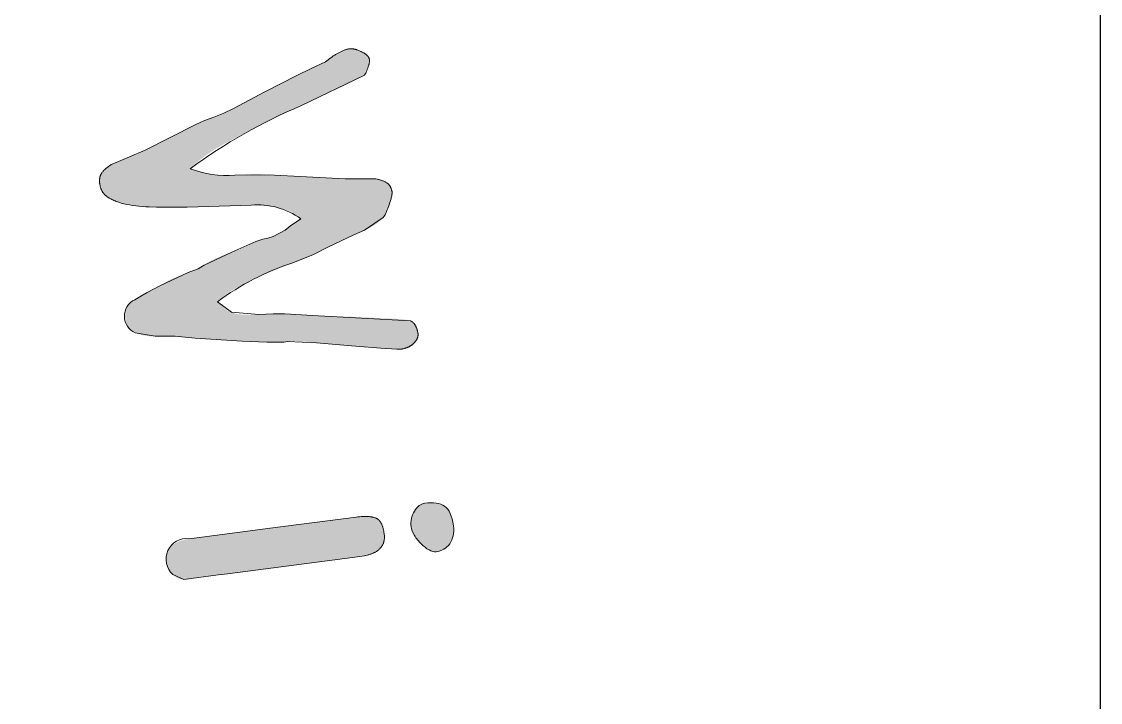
# Model space of a CAD drawing. Header units: millimetres. Extents: x 0 to 771, y -1 to 432.
# Drawn here: x 427.18 to 452.95, y 123.58 to 139.85 of the extents above; entities that cross this region are included whole.
import ezdxf

# ---------------------------------------------------------------- set-up
doc = ezdxf.new("R2010")
doc.units = ezdxf.units.MM
doc.header["$MEASUREMENT"] = 0
doc.layers.add('DEFAULT', color=4, linetype='Continuous', true_color=0x00ffff)
doc.layers.add('LAYER E', color=7, linetype='Continuous', true_color=0x000000)

msp = doc.modelspace()

# ---------------------------------------------------------------- hatches: boundary and pattern name
at = {"layer": 'DEFAULT', "true_color": 0x000000, "extrusion": (0, 0, -1)}
for points in [[(-435.859, 132.036), (-435.482, 132.064), (-434.22, 132.176), (-433.88, 132.205), (-433.668, 132.219), (-433.662, 132.22), (-433.655, 132.22), (-433.648, 132.22), (-433.641, 132.219), (-433.634, 132.219), (-433.626, 132.219), (-433.61, 132.217), (-433.593, 132.215), (-433.575, 132.213), (-433.556, 132.209), (-433.536, 132.206), (-433.536, 132.206), (-433.442, 132.187), (-433.362, 132.186), (-433.267, 132.186), (-433.033, 132.191), (-432.449, 132.21), (-431.836, 132.254), (-431.324, 132.281), (-431.294, 132.281), (-431.264, 132.282), (-431.234, 132.285), (-431.204, 132.287), (-431.174, 132.291), (-431.145, 132.296), (-431.116, 132.301), (-431.087, 132.307), (-431.058, 132.313), (-431.029, 132.318), (-431, 132.323), (-430.97, 132.327), (-430.941, 132.33), (-430.911, 132.332), (-430.88, 132.333), (-430.619, 132.335), (-430.369, 132.33), (-430.336, 132.329), (-430.304, 132.329), (-430.272, 132.33), (-430.241, 132.332), (-430.21, 132.334), (-430.18, 132.337), (-430.149, 132.341), (-430.12, 132.346), (-430.09, 132.352), (-430.061, 132.358), (-430.032, 132.365), (-430.004, 132.373), (-429.976, 132.382), (-429.948, 132.391), (-429.921, 132.402), (-429.889, 132.415), (-429.883, 132.418), (-429.877, 132.42), (-429.872, 132.423), (-429.866, 132.426), (-429.861, 132.428), (-429.855, 132.431), (-429.85, 132.435), (-429.845, 132.438), (-429.84, 132.441), (-429.834, 132.444), (-429.829, 132.448), (-429.824, 132.452), (-429.819, 132.455), (-429.814, 132.459), (-429.81, 132.463), (-429.805, 132.467), (-429.8, 132.471), (-429.796, 132.476), (-429.791, 132.48), (-429.786, 132.485), (-429.782, 132.489), (-429.778, 132.494), (-429.773, 132.499), (-429.769, 132.504), (-429.765, 132.509), (-429.757, 132.519), (-429.749, 132.53), (-429.741, 132.541), (-429.733, 132.553), (-429.726, 132.565), (-429.719, 132.577), (-429.712, 132.59), (-429.706, 132.604), (-429.7, 132.618), (-429.694, 132.632), (-429.688, 132.647), (-429.682, 132.662), (-429.677, 132.677), (-429.672, 132.693), (-429.667, 132.71), (-429.663, 132.727), (-429.659, 132.744), (-429.655, 132.761), (-429.651, 132.78), (-429.648, 132.797), (-429.646, 132.806), (-429.645, 132.814), (-429.644, 132.823), (-429.644, 132.831), (-429.643, 132.839), (-429.643, 132.847), (-429.642, 132.856), (-429.642, 132.864), (-429.642, 132.871), (-429.642, 132.879), (-429.643, 132.887), (-429.643, 132.895), (-429.644, 132.902), (-429.645, 132.91), (-429.646, 132.917), (-429.647, 132.925), (-429.649, 132.932), (-429.65, 132.939), (-429.652, 132.946), (-429.654, 132.953), (-429.656, 132.96), (-429.659, 132.967), (-429.661, 132.973), (-429.664, 132.98), (-429.666, 132.986), (-429.669, 132.993), (-429.673, 132.999), (-429.676, 133.006), (-429.679, 133.012), (-429.683, 133.018), (-429.687, 133.024), (-429.691, 133.03), (-429.695, 133.036), (-429.699, 133.042), (-429.704, 133.048), (-429.708, 133.054), (-429.718, 133.066), (-429.729, 133.078), (-429.74, 133.09), (-429.751, 133.102), (-429.763, 133.113), (-429.776, 133.125), (-429.79, 133.136), (-429.804, 133.148), (-429.819, 133.159), (-429.834, 133.171), (-429.85, 133.182), (-429.867, 133.193), (-429.884, 133.204), (-430.027, 133.287), (-430.103, 133.331), (-430.181, 133.373), (-430.225, 133.391), (-430.268, 133.411), (-430.31, 133.431), (-430.351, 133.452), (-430.39, 133.474), (-430.428, 133.497), (-430.465, 133.521), (-430.5, 133.546), (-430.525, 133.563), (-430.549, 133.579), (-430.573, 133.594), (-430.598, 133.609), (-430.622, 133.624), (-430.647, 133.638), (-430.672, 133.651), (-430.697, 133.664), (-430.748, 133.689), (-430.803, 133.714), (-430.86, 133.739), (-430.921, 133.763), (-431.16, 133.853), (-431.398, 133.943), (-431.464, 133.981), (-431.473, 133.986), (-431.481, 133.991), (-431.49, 133.997), (-431.499, 134.003), (-431.519, 134.017), (-431.539, 134.032), (-431.55, 134.04), (-431.562, 134.049), (-431.574, 134.057), (-431.587, 134.066), (-431.616, 134.084), (-431.631, 134.093), (-431.647, 134.102), (-431.719, 134.14), (-431.789, 134.175), (-431.859, 134.208), (-431.929, 134.239), (-431.997, 134.267), (-432.065, 134.294), (-432.132, 134.318), (-432.199, 134.34), (-432.265, 134.362), (-432.334, 134.386), (-432.403, 134.414), (-432.474, 134.444), (-432.546, 134.477), (-432.62, 134.513), (-432.695, 134.552), (-432.771, 134.593), (-432.774, 134.595), (-432.777, 134.597), (-432.78, 134.599), (-432.783, 134.601), (-432.786, 134.603), (-432.79, 134.605), (-432.794, 134.607), (-432.798, 134.609), (-432.802, 134.611), (-432.806, 134.613), (-432.815, 134.617), (-432.825, 134.621), (-432.835, 134.624), (-432.846, 134.628), (-432.858, 134.631), (-432.87, 134.635), (-432.883, 134.638), (-432.912, 134.645), (-432.943, 134.652), (-433.06, 134.675), (-433.078, 134.678), (-433.095, 134.682), (-433.111, 134.687), (-433.127, 134.691), (-433.143, 134.696), (-433.158, 134.701), (-433.173, 134.706), (-433.187, 134.712), (-433.336, 134.79), (-433.474, 134.866), (-433.487, 134.878), (-433.501, 134.89), (-433.516, 134.902), (-433.531, 134.914), (-433.565, 134.939), (-433.601, 134.965), (-433.848, 135.136), (-433.816, 135.162), (-433.784, 135.188), (-433.752, 135.212), (-433.719, 135.235), (-433.686, 135.256), (-433.652, 135.276), (-433.618, 135.295), (-433.601, 135.304), (-433.584, 135.312), (-433.567, 135.321), (-433.549, 135.329), (-433.532, 135.336), (-433.514, 135.343), (-433.496, 135.35), (-433.478, 135.357), (-433.46, 135.363), (-433.442, 135.369), (-433.424, 135.375), (-433.406, 135.38), (-433.387, 135.385), (-433.369, 135.389), (-433.35, 135.394), (-433.332, 135.398), (-433.313, 135.401), (-433.294, 135.405), (-433.218, 135.416), (-433.141, 135.427), (-433.063, 135.436), (-432.984, 135.444), (-432.824, 135.456), (-432.66, 135.462), (-431.925, 135.445), (-431.131, 135.416), (-430.399, 135.418), (-430.226, 135.422), (-430.143, 135.426), (-430.062, 135.432), (-429.983, 135.439), (-429.906, 135.447), (-429.832, 135.457), (-429.76, 135.468), (-429.69, 135.481), (-429.657, 135.488), (-429.624, 135.496), (-429.591, 135.504), (-429.56, 135.513), (-429.529, 135.522), (-429.499, 135.531), (-429.469, 135.541), (-429.441, 135.552), (-429.413, 135.563), (-429.385, 135.574), (-429.359, 135.586), (-429.333, 135.598), (-429.308, 135.611), (-429.284, 135.624), (-429.272, 135.631), (-429.26, 135.638), (-429.249, 135.645), (-429.238, 135.653), (-429.227, 135.66), (-429.217, 135.668), (-429.207, 135.676), (-429.197, 135.684), (-429.187, 135.692), (-429.178, 135.701), (-429.169, 135.71), (-429.161, 135.718), (-429.152, 135.727), (-429.144, 135.737), (-429.137, 135.746), (-429.129, 135.756), (-429.122, 135.765), (-429.115, 135.775), (-429.109, 135.785), (-429.103, 135.795), (-429.097, 135.806), (-429.091, 135.817), (-429.086, 135.827), (-429.081, 135.838), (-429.076, 135.849), (-429.072, 135.861), (-429.068, 135.872), (-429.064, 135.884), (-429.06, 135.896), (-429.057, 135.908), (-429.054, 135.92), (-429.052, 135.933), (-429.047, 135.956), (-429.046, 135.967), (-429.044, 135.978), (-429.043, 135.989), (-429.042, 136), (-429.041, 136.011), (-429.04, 136.022), (-429.04, 136.032), (-429.04, 136.043), (-429.04, 136.053), (-429.04, 136.063), (-429.041, 136.073), (-429.042, 136.083), (-429.043, 136.092), (-429.044, 136.102), (-429.046, 136.111), (-429.047, 136.12), (-429.049, 136.13), (-429.051, 136.138), (-429.054, 136.147), (-429.057, 136.156), (-429.059, 136.164), (-429.063, 136.173), (-429.066, 136.181), (-429.069, 136.189), (-429.073, 136.197), (-429.077, 136.205), (-429.082, 136.212), (-429.086, 136.22), (-429.091, 136.227), (-429.096, 136.234), (-429.106, 136.248), (-429.117, 136.262), (-429.129, 136.276), (-429.142, 136.29), (-429.155, 136.303), (-429.168, 136.317), (-429.183, 136.33), (-429.198, 136.343), (-429.213, 136.356), (-429.23, 136.369), (-429.247, 136.381), (-429.264, 136.393), (-429.283, 136.406), (-429.302, 136.418), (-429.321, 136.43), (-429.342, 136.441), (-429.389, 136.466), (-429.438, 136.489), (-429.488, 136.512), (-429.538, 136.534), (-429.59, 136.555), (-429.644, 136.576), (-429.698, 136.595), (-429.753, 136.614), (-429.808, 136.633), (-429.86, 136.653), (-429.911, 136.673), (-429.959, 136.693), (-430.004, 136.714), (-430.048, 136.736), (-430.09, 136.758), (-430.129, 136.78), (-430.422, 136.933), (-430.728, 137.082), (-431.038, 137.232), (-431.34, 137.386), (-431.365, 137.4), (-431.39, 137.413), (-431.415, 137.426), (-431.441, 137.438), (-431.467, 137.45), (-431.493, 137.461), (-431.52, 137.472), (-431.547, 137.482), (-431.656, 137.523), (-431.768, 137.568), (-431.889, 137.615), (-432.006, 137.658), (-432.035, 137.669), (-432.063, 137.681), (-432.092, 137.693), (-432.121, 137.707), (-432.151, 137.722), (-432.18, 137.737), (-432.21, 137.754), (-432.24, 137.772), (-432.421, 137.878), (-432.606, 137.98), (-432.794, 138.077), (-432.985, 138.169), (-433.371, 138.357), (-433.756, 138.56), (-433.839, 138.605), (-433.923, 138.648), (-434.009, 138.688), (-434.096, 138.725), (-434.183, 138.762), (-434.268, 138.802), (-434.353, 138.844), (-434.436, 138.89), (-434.508, 138.94), (-434.575, 138.99), (-434.591, 139.002), (-434.607, 139.014), (-434.624, 139.026), (-434.641, 139.037), (-434.659, 139.048), (-434.678, 139.059), (-434.696, 139.069), (-434.854, 139.149), (-434.87, 139.157), (-434.885, 139.163), (-434.901, 139.17), (-434.918, 139.176), (-434.934, 139.181), (-434.951, 139.186), (-434.968, 139.19), (-434.986, 139.194), (-434.994, 139.195), (-435.002, 139.196), (-435.01, 139.197), (-435.019, 139.198), (-435.027, 139.199), (-435.036, 139.199), (-435.045, 139.199), (-435.053, 139.199), (-435.062, 139.199), (-435.071, 139.199), (-435.08, 139.198), (-435.089, 139.197), (-435.098, 139.196), (-435.108, 139.194), (-435.117, 139.193), (-435.127, 139.191), (-435.136, 139.189), (-435.146, 139.187), (-435.156, 139.184), (-435.166, 139.182), (-435.176, 139.179), (-435.186, 139.176), (-435.206, 139.169), (-435.227, 139.161), (-435.248, 139.152), (-435.269, 139.143), (-435.291, 139.132), (-435.312, 139.121), (-435.333, 139.11), (-435.351, 139.099), (-435.369, 139.088), (-435.377, 139.083), (-435.386, 139.077), (-435.393, 139.071), (-435.401, 139.066), (-435.408, 139.06), (-435.415, 139.055), (-435.421, 139.049), (-435.428, 139.043), (-435.434, 139.038), (-435.439, 139.032), (-435.444, 139.026), (-435.45, 139.02), (-435.454, 139.015), (-435.456, 139.012), (-435.459, 139.009), (-435.461, 139.006), (-435.463, 139.003), (-435.465, 139), (-435.466, 138.997), (-435.468, 138.995), (-435.47, 138.992), (-435.472, 138.989), (-435.473, 138.986), (-435.475, 138.983), (-435.476, 138.98), (-435.477, 138.977), (-435.479, 138.974), (-435.48, 138.971), (-435.481, 138.968), (-435.482, 138.965), (-435.483, 138.963), (-435.484, 138.96), (-435.484, 138.957), (-435.485, 138.954), (-435.486, 138.951), (-435.486, 138.946), (-435.487, 138.942), (-435.488, 138.937), (-435.488, 138.932), (-435.488, 138.927), (-435.489, 138.922), (-435.489, 138.916), (-435.489, 138.911), (-435.488, 138.905), (-435.488, 138.9), (-435.488, 138.894), (-435.487, 138.888), (-435.485, 138.875), (-435.483, 138.862), (-435.481, 138.848), (-435.478, 138.834), (-435.474, 138.819), (-435.47, 138.804), (-435.465, 138.788), (-435.46, 138.771), (-435.449, 138.736), (-435.436, 138.702), (-435.424, 138.671), (-435.418, 138.657), (-435.412, 138.643), (-435.406, 138.631), (-435.4, 138.619), (-435.394, 138.609), (-435.388, 138.599), (-435.386, 138.595), (-435.383, 138.59), (-435.38, 138.586), (-435.377, 138.582), (-435.374, 138.578), (-435.372, 138.575), (-435.369, 138.572), (-435.366, 138.569), (-435.365, 138.567), (-435.364, 138.566), (-435.362, 138.565), (-435.361, 138.563), (-435.36, 138.562), (-435.358, 138.561), (-435.357, 138.56), (-435.356, 138.559), (-435.269, 138.511), (-435.174, 138.46), (-434.957, 138.352), (-433.868, 137.843), (-433.259, 137.558), (-432.667, 137.266), (-432.094, 136.968), (-431.957, 136.892), (-431.827, 136.815), (-431.705, 136.738), (-431.647, 136.698), (-431.59, 136.659), (-431.536, 136.619), (-431.483, 136.579), (-431.432, 136.539), (-431.383, 136.499), (-431.336, 136.458), (-431.291, 136.417), (-431.247, 136.376), (-431.206, 136.334), (-431.299, 136.303), (-431.387, 136.275), (-431.472, 136.251), (-431.551, 136.23), (-431.627, 136.213), (-431.663, 136.206), (-431.698, 136.199), (-431.732, 136.194), (-431.765, 136.189), (-431.797, 136.185), (-431.828, 136.183), (-431.947, 136.175), (-432.004, 136.173), (-432.06, 136.172), (-432.116, 136.172), (-432.17, 136.174), (-432.223, 136.176), (-432.274, 136.179), (-432.476, 136.193), (-432.672, 136.203), (-432.721, 136.205), (-432.769, 136.205), (-432.818, 136.205), (-432.867, 136.204), (-432.917, 136.202), (-432.966, 136.198), (-433.016, 136.194), (-433.066, 136.189), (-433.296, 136.17), (-433.525, 136.155), (-433.755, 136.145), (-433.985, 136.139), (-434.215, 136.134), (-434.444, 136.123), (-434.674, 136.109), (-434.904, 136.089), (-434.945, 136.086), (-434.987, 136.083), (-435.03, 136.082), (-435.073, 136.082), (-435.118, 136.083), (-435.164, 136.085), (-435.21, 136.088), (-435.258, 136.092), (-435.305, 136.096), (-435.353, 136.099), (-435.401, 136.101), (-435.448, 136.101), (-435.495, 136.1), (-435.543, 136.097), (-435.59, 136.093), (-435.637, 136.088), (-435.677, 136.08), (-435.696, 136.076), (-435.715, 136.072), (-435.733, 136.067), (-435.751, 136.062), (-435.768, 136.057), (-435.784, 136.051), (-435.8, 136.046), (-435.816, 136.04), (-435.831, 136.034), (-435.846, 136.027), (-435.86, 136.021), (-435.873, 136.014), (-435.886, 136.006), (-435.899, 135.999), (-435.905, 135.995), (-435.91, 135.991), (-435.916, 135.987), (-435.922, 135.983), (-435.927, 135.978), (-435.933, 135.973), (-435.938, 135.968), (-435.943, 135.963), (-435.948, 135.958), (-435.953, 135.953), (-435.958, 135.947), (-435.962, 135.941), (-435.967, 135.935), (-435.971, 135.929), (-435.975, 135.922), (-435.979, 135.916), (-435.983, 135.909), (-435.987, 135.902), (-435.99, 135.895), (-435.994, 135.888), (-435.997, 135.88), (-436.001, 135.873), (-436.004, 135.865), (-436.007, 135.857), (-436.01, 135.849), (-436.012, 135.84), (-436.015, 135.832), (-436.017, 135.823), (-436.02, 135.814), (-436.022, 135.805), (-436.024, 135.796), (-436.026, 135.786), (-436.026, 135.784), (-436.027, 135.782), (-436.027, 135.779), (-436.027, 135.777), (-436.028, 135.774), (-436.028, 135.771), (-436.028, 135.768), (-436.028, 135.765), (-436.028, 135.759), (-436.028, 135.752), (-436.027, 135.745), (-436.027, 135.738), (-436.026, 135.73), (-436.025, 135.721), (-436.022, 135.703), (-436.018, 135.683), (-436.014, 135.662), (-436.009, 135.64), (-436.004, 135.617), (-435.991, 135.57), (-435.976, 135.523), (-435.96, 135.474), (-435.924, 135.379), (-435.905, 135.333), (-435.886, 135.289), (-435.877, 135.268), (-435.868, 135.249), (-435.859, 135.232), (-435.855, 135.224), (-435.85, 135.216), (-435.846, 135.209), (-435.842, 135.202), (-435.838, 135.196), (-435.834, 135.19), (-435.83, 135.185), (-435.828, 135.182), (-435.826, 135.18), (-435.824, 135.178), (-435.822, 135.176), (-435.82, 135.173), (-435.791, 135.142), (-435.763, 135.115), (-435.735, 135.089), (-435.708, 135.064), (-435.681, 135.041), (-435.654, 135.02), (-435.626, 135), (-435.613, 134.991), (-435.599, 134.982), (-435.572, 134.964), (-435.544, 134.948), (-435.516, 134.932), (-435.487, 134.917), (-435.458, 134.902), (-435.428, 134.888), (-435.397, 134.875), (-435.367, 134.863), (-435.305, 134.833), (-435.242, 134.804), (-435.178, 134.777), (-435.114, 134.751), (-434.98, 134.697), (-434.838, 134.636), (-434.749, 134.593), (-434.663, 134.549), (-434.578, 134.504), (-434.495, 134.458), (-434.411, 134.412), (-434.326, 134.367), (-434.24, 134.323), (-434.151, 134.28), (-433.659, 134.085), (-433.021, 133.825), (-432.858, 133.754), (-432.698, 133.682), (-432.54, 133.606), (-432.384, 133.528), (-432.308, 133.487), (-432.271, 133.466), (-432.234, 133.445), (-432.199, 133.423), (-432.164, 133.401), (-432.131, 133.378), (-432.097, 133.355), (-432.065, 133.332), (-432.033, 133.308), (-432.002, 133.284), (-431.972, 133.259), (-431.943, 133.234), (-431.914, 133.208), (-431.886, 133.182), (-431.859, 133.156), (-432.045, 132.985), (-432.054, 132.977), (-432.062, 132.97), (-432.071, 132.964), (-432.08, 132.957), (-432.088, 132.951), (-432.097, 132.945), (-432.106, 132.94), (-432.115, 132.934), (-432.124, 132.93), (-432.133, 132.925), (-432.143, 132.921), (-432.152, 132.917), (-432.161, 132.913), (-432.171, 132.91), (-432.18, 132.906), (-432.19, 132.904), (-432.208, 132.897), (-432.227, 132.89), (-432.245, 132.884), (-432.264, 132.879), (-432.283, 132.873), (-432.303, 132.869), (-432.322, 132.864), (-432.342, 132.86), (-432.362, 132.857), (-432.382, 132.854), (-432.402, 132.851), (-432.423, 132.849), (-432.443, 132.847), (-432.464, 132.846), (-432.485, 132.845), (-432.507, 132.844), (-432.677, 132.844), (-432.847, 132.85), (-433.022, 132.861), (-433.185, 132.869), (-433.221, 132.872), (-433.257, 132.874), (-433.292, 132.875), (-433.327, 132.875), (-433.363, 132.874), (-433.398, 132.872), (-433.432, 132.868), (-433.467, 132.863), (-433.583, 132.853), (-433.732, 132.844), (-434.127, 132.829), (-435.092, 132.794), (-436.18, 132.744), (-436.253, 132.738), (-436.316, 132.731), (-436.344, 132.728), (-436.369, 132.724), (-436.391, 132.72), (-436.411, 132.716), (-436.42, 132.714), (-436.429, 132.712), (-436.437, 132.71), (-436.444, 132.708), (-436.45, 132.706), (-436.453, 132.705), (-436.456, 132.704), (-436.459, 132.703), (-436.461, 132.702), (-436.464, 132.701), (-436.466, 132.7), (-436.47, 132.698), (-436.474, 132.696), (-436.478, 132.694), (-436.482, 132.692), (-436.486, 132.689), (-436.49, 132.687), (-436.494, 132.685), (-436.498, 132.682), (-436.502, 132.68), (-436.505, 132.677), (-436.509, 132.675), (-436.513, 132.672), (-436.516, 132.669), (-436.52, 132.666), (-436.524, 132.663), (-436.527, 132.66), (-436.531, 132.657), (-436.534, 132.654), (-436.537, 132.65), (-436.541, 132.647), (-436.544, 132.643), (-436.547, 132.64), (-436.55, 132.636), (-436.554, 132.632), (-436.56, 132.625), (-436.566, 132.617), (-436.572, 132.608), (-436.577, 132.6), (-436.583, 132.591), (-436.588, 132.581), (-436.593, 132.572), (-436.598, 132.562), (-436.603, 132.552), (-436.607, 132.541), (-436.612, 132.53), (-436.616, 132.519), (-436.62, 132.507), (-436.624, 132.496), (-436.628, 132.483), (-436.631, 132.471), (-436.635, 132.458), (-436.638, 132.445), (-436.644, 132.418), (-436.645, 132.41), (-436.646, 132.401), (-436.647, 132.393), (-436.648, 132.385), (-436.648, 132.378), (-436.648, 132.37), (-436.648, 132.362), (-436.648, 132.354), (-436.647, 132.346), (-436.646, 132.338), (-436.645, 132.331), (-436.644, 132.323), (-436.642, 132.315), (-436.64, 132.307), (-436.637, 132.3), (-436.635, 132.292), (-436.632, 132.285), (-436.629, 132.277), (-436.626, 132.27), (-436.622, 132.262), (-436.618, 132.255), (-436.614, 132.247), (-436.609, 132.24), (-436.605, 132.232), (-436.6, 132.225), (-436.595, 132.218), (-436.589, 132.211), (-436.583, 132.203), (-436.577, 132.196), (-436.571, 132.189), (-436.564, 132.182), (-436.558, 132.175), (-436.551, 132.168), (-436.543, 132.161), (-436.536, 132.154), (-436.529, 132.147), (-436.521, 132.141), (-436.514, 132.135), (-436.506, 132.129), (-436.498, 132.123), (-436.49, 132.117), (-436.482, 132.111), (-436.474, 132.106), (-436.466, 132.101), (-436.458, 132.096), (-436.449, 132.091), (-436.441, 132.086), (-436.432, 132.081), (-436.424, 132.077), (-436.415, 132.072), (-436.406, 132.068), (-436.397, 132.064), (-436.388, 132.06), (-436.379, 132.057), (-436.37, 132.053), (-436.36, 132.05), (-436.351, 132.046), (-436.341, 132.043), (-436.331, 132.04), (-436.322, 132.038), (-436.302, 132.033), (-436.281, 132.028), (-436.277, 132.027), (-436.271, 132.027), (-436.266, 132.026), (-436.259, 132.025), (-436.245, 132.024), (-436.228, 132.024), (-436.189, 132.023), (-436.14, 132.023), (-436.017, 132.028)], [(-436.91, 127.225), (-436.898, 127.232), (-436.886, 127.239), (-436.874, 127.247), (-436.862, 127.255), (-436.85, 127.263), (-436.838, 127.271), (-436.826, 127.28), (-436.814, 127.288), (-436.791, 127.307), (-436.768, 127.327), (-436.745, 127.348), (-436.722, 127.37), (-436.7, 127.393), (-436.678, 127.417), (-436.658, 127.441), (-436.637, 127.466), (-436.618, 127.492), (-436.599, 127.518), (-436.581, 127.545), (-436.563, 127.573), (-436.555, 127.587), (-436.547, 127.601), (-436.539, 127.614), (-436.532, 127.628), (-436.526, 127.641), (-436.52, 127.654), (-436.514, 127.668), (-436.509, 127.681), (-436.504, 127.693), (-436.499, 127.706), (-436.495, 127.719), (-436.492, 127.731), (-436.489, 127.744), (-436.486, 127.756), (-436.484, 127.768), (-436.482, 127.78), (-436.481, 127.792), (-436.479, 127.805), (-436.478, 127.817), (-436.478, 127.83), (-436.477, 127.842), (-436.477, 127.854), (-436.477, 127.867), (-436.477, 127.879), (-436.478, 127.891), (-436.479, 127.903), (-436.48, 127.915), (-436.481, 127.927), (-436.482, 127.939), (-436.484, 127.95), (-436.486, 127.962), (-436.489, 127.974), (-436.491, 127.985), (-436.494, 127.997), (-436.497, 128.008), (-436.501, 128.02), (-436.504, 128.031), (-436.508, 128.042), (-436.512, 128.054), (-436.517, 128.065), (-436.521, 128.076), (-436.526, 128.087), (-436.531, 128.098), (-436.537, 128.109), (-436.542, 128.12), (-436.548, 128.131), (-436.554, 128.141), (-436.561, 128.152), (-436.574, 128.173), (-436.581, 128.183), (-436.587, 128.192), (-436.594, 128.202), (-436.601, 128.211), (-436.608, 128.219), (-436.615, 128.228), (-436.623, 128.236), (-436.63, 128.244), (-436.637, 128.251), (-436.645, 128.259), (-436.652, 128.265), (-436.66, 128.272), (-436.667, 128.278), (-436.675, 128.285), (-436.683, 128.29), (-436.69, 128.296), (-436.698, 128.301), (-436.706, 128.306), (-436.714, 128.31), (-436.723, 128.315), (-436.731, 128.319), (-436.739, 128.322), (-436.747, 128.326), (-436.756, 128.329), (-436.764, 128.332), (-436.773, 128.334), (-436.781, 128.336), (-436.79, 128.338), (-436.799, 128.34), (-436.808, 128.341), (-436.846, 128.345), (-436.883, 128.349), (-436.919, 128.351), (-436.953, 128.352), (-436.97, 128.352), (-436.987, 128.351), (-437.003, 128.351), (-437.019, 128.35), (-437.035, 128.349), (-437.051, 128.347), (-437.066, 128.345), (-437.081, 128.343), (-437.095, 128.341), (-437.11, 128.338), (-437.124, 128.335), (-437.138, 128.332), (-437.151, 128.328), (-437.165, 128.325), (-437.178, 128.32), (-437.19, 128.316), (-437.203, 128.311), (-437.215, 128.306), (-437.227, 128.301), (-437.238, 128.295), (-437.25, 128.289), (-437.261, 128.283), (-437.272, 128.277), (-437.282, 128.27), (-437.287, 128.266), (-437.292, 128.262), (-437.297, 128.259), (-437.302, 128.255), (-437.307, 128.251), (-437.312, 128.247), (-437.317, 128.242), (-437.322, 128.238), (-437.326, 128.233), (-437.331, 128.229), (-437.335, 128.224), (-437.34, 128.219), (-437.344, 128.214), (-437.349, 128.209), (-437.353, 128.204), (-437.357, 128.199), (-437.366, 128.188), (-437.374, 128.176), (-437.382, 128.164), (-437.389, 128.152), (-437.397, 128.139), (-437.404, 128.125), (-437.411, 128.111), (-437.418, 128.097), (-437.424, 128.082), (-437.43, 128.067), (-437.436, 128.051), (-437.442, 128.035), (-437.448, 128.018), (-437.453, 128.001), (-437.458, 127.983), (-437.463, 127.965), (-437.472, 127.927), (-437.48, 127.887), (-437.487, 127.846), (-437.494, 127.802), (-437.496, 127.786), (-437.497, 127.77), (-437.499, 127.754), (-437.5, 127.738), (-437.5, 127.723), (-437.501, 127.707), (-437.501, 127.692), (-437.501, 127.677), (-437.5, 127.663), (-437.499, 127.648), (-437.498, 127.634), (-437.497, 127.619), (-437.495, 127.605), (-437.493, 127.592), (-437.491, 127.578), (-437.488, 127.564), (-437.485, 127.551), (-437.482, 127.538), (-437.478, 127.525), (-437.474, 127.512), (-437.47, 127.5), (-437.466, 127.487), (-437.461, 127.475), (-437.456, 127.463), (-437.45, 127.451), (-437.445, 127.44), (-437.439, 127.428), (-437.432, 127.417), (-437.426, 127.406), (-437.419, 127.395), (-437.411, 127.384), (-437.404, 127.374), (-437.396, 127.363), (-437.388, 127.353), (-437.38, 127.344), (-437.372, 127.334), (-437.364, 127.325), (-437.355, 127.316), (-437.346, 127.307), (-437.337, 127.299), (-437.328, 127.291), (-437.319, 127.283), (-437.31, 127.276), (-437.3, 127.268), (-437.291, 127.261), (-437.281, 127.255), (-437.271, 127.248), (-437.261, 127.242), (-437.251, 127.236), (-437.24, 127.231), (-437.23, 127.225), (-437.219, 127.22), (-437.208, 127.215), (-437.197, 127.211), (-437.186, 127.207), (-437.175, 127.203), (-437.163, 127.199), (-437.152, 127.195), (-437.14, 127.192), (-437.128, 127.189), (-437.116, 127.187), (-437.104, 127.185), (-437.091, 127.182), (-437.079, 127.181), (-437.074, 127.18), (-437.07, 127.18), (-437.065, 127.18), (-437.061, 127.179), (-437.056, 127.179), (-437.051, 127.179), (-437.047, 127.18), (-437.042, 127.18), (-437.037, 127.181), (-437.032, 127.181), (-437.027, 127.182), (-437.022, 127.183), (-437.017, 127.184), (-437.012, 127.185), (-437.006, 127.186), (-437.001, 127.187), (-436.996, 127.189), (-436.99, 127.19), (-436.985, 127.192), (-436.98, 127.194), (-436.969, 127.198), (-436.957, 127.202), (-436.946, 127.207), (-436.934, 127.213), (-436.922, 127.219)], [(-430.792, 126.638), (-430.776, 126.655), (-430.768, 126.664), (-430.76, 126.672), (-430.753, 126.681), (-430.746, 126.69), (-430.739, 126.699), (-430.733, 126.707), (-430.726, 126.716), (-430.72, 126.725), (-430.714, 126.734), (-430.708, 126.743), (-430.703, 126.753), (-430.697, 126.762), (-430.692, 126.771), (-430.687, 126.78), (-430.683, 126.79), (-430.678, 126.799), (-430.674, 126.809), (-430.67, 126.818), (-430.666, 126.828), (-430.663, 126.838), (-430.659, 126.848), (-430.656, 126.857), (-430.653, 126.867), (-430.65, 126.877), (-430.648, 126.887), (-430.645, 126.897), (-430.643, 126.908), (-430.641, 126.918), (-430.64, 126.928), (-430.638, 126.939), (-430.636, 126.954), (-430.635, 126.969), (-430.634, 126.984), (-430.633, 126.999), (-430.633, 127.014), (-430.633, 127.028), (-430.633, 127.042), (-430.634, 127.056), (-430.635, 127.07), (-430.637, 127.083), (-430.639, 127.097), (-430.641, 127.11), (-430.643, 127.122), (-430.646, 127.135), (-430.65, 127.147), (-430.654, 127.159), (-430.658, 127.171), (-430.662, 127.183), (-430.667, 127.194), (-430.672, 127.206), (-430.675, 127.211), (-430.678, 127.217), (-430.681, 127.222), (-430.684, 127.227), (-430.687, 127.233), (-430.69, 127.238), (-430.693, 127.243), (-430.697, 127.248), (-430.7, 127.253), (-430.704, 127.258), (-430.711, 127.268), (-430.719, 127.278), (-430.727, 127.287), (-430.736, 127.297), (-430.745, 127.306), (-430.754, 127.314), (-430.764, 127.323), (-430.773, 127.331), (-430.784, 127.34), (-430.794, 127.347), (-430.805, 127.355), (-430.815, 127.363), (-430.826, 127.37), (-430.837, 127.377), (-430.849, 127.384), (-430.86, 127.391), (-430.872, 127.398), (-430.884, 127.404), (-430.896, 127.41), (-430.909, 127.416), (-430.921, 127.422), (-430.934, 127.428), (-430.947, 127.433), (-430.96, 127.438), (-430.974, 127.443), (-430.987, 127.448), (-431.001, 127.452), (-431.029, 127.461), (-431.058, 127.469), (-431.088, 127.476), (-431.119, 127.482), (-431.15, 127.487), (-431.183, 127.492), (-431.183, 127.492), (-432.572, 127.672), (-432.572, 127.672), (-433.118, 127.742), (-433.118, 127.742), (-435.173, 128.009), (-435.213, 128.013), (-435.253, 128.018), (-435.291, 128.021), (-435.327, 128.023), (-435.362, 128.024), (-435.396, 128.025), (-435.428, 128.024), (-435.459, 128.023), (-435.488, 128.021), (-435.502, 128.019), (-435.516, 128.018), (-435.53, 128.016), (-435.543, 128.014), (-435.555, 128.011), (-435.568, 128.009), (-435.58, 128.006), (-435.591, 128.003), (-435.602, 128), (-435.613, 127.996), (-435.624, 127.993), (-435.634, 127.989), (-435.644, 127.985), (-435.653, 127.98), (-435.658, 127.978), (-435.662, 127.976), (-435.667, 127.973), (-435.671, 127.97), (-435.676, 127.968), (-435.68, 127.965), (-435.684, 127.962), (-435.689, 127.959), (-435.693, 127.956), (-435.697, 127.952), (-435.701, 127.949), (-435.705, 127.946), (-435.709, 127.942), (-435.713, 127.938), (-435.717, 127.934), (-435.72, 127.93), (-435.724, 127.926), (-435.728, 127.922), (-435.731, 127.918), (-435.735, 127.914), (-435.739, 127.909), (-435.742, 127.904), (-435.745, 127.9), (-435.749, 127.895), (-435.752, 127.89), (-435.755, 127.885), (-435.762, 127.875), (-435.768, 127.864), (-435.774, 127.852), (-435.78, 127.841), (-435.785, 127.829), (-435.79, 127.816), (-435.795, 127.803), (-435.8, 127.789), (-435.805, 127.775), (-435.809, 127.761), (-435.814, 127.746), (-435.818, 127.731), (-435.821, 127.715), (-435.825, 127.699), (-435.828, 127.683), (-435.834, 127.648), (-435.84, 127.612), (-435.842, 127.593), (-435.844, 127.574), (-435.845, 127.556), (-435.845, 127.538), (-435.845, 127.52), (-435.844, 127.503), (-435.844, 127.495), (-435.843, 127.487), (-435.842, 127.478), (-435.841, 127.47), (-435.84, 127.462), (-435.839, 127.454), (-435.838, 127.447), (-435.836, 127.439), (-435.834, 127.431), (-435.833, 127.424), (-435.831, 127.416), (-435.829, 127.409), (-435.826, 127.402), (-435.824, 127.395), (-435.821, 127.388), (-435.819, 127.381), (-435.816, 127.374), (-435.813, 127.367), (-435.81, 127.361), (-435.807, 127.354), (-435.8, 127.341), (-435.793, 127.329), (-435.785, 127.317), (-435.777, 127.305), (-435.773, 127.299), (-435.769, 127.294), (-435.765, 127.288), (-435.76, 127.283), (-435.756, 127.277), (-435.751, 127.272), (-435.747, 127.266), (-435.742, 127.261), (-435.737, 127.256), (-435.732, 127.251), (-435.722, 127.241), (-435.711, 127.232), (-435.7, 127.223), (-435.689, 127.214), (-435.677, 127.205), (-435.665, 127.197), (-435.653, 127.189), (-435.64, 127.182), (-435.627, 127.174), (-435.614, 127.167), (-435.601, 127.161), (-435.588, 127.154), (-435.574, 127.148), (-435.561, 127.142), (-435.547, 127.136), (-435.533, 127.131), (-435.518, 127.126), (-435.504, 127.121), (-435.489, 127.116), (-435.475, 127.112), (-435.46, 127.108), (-435.444, 127.104), (-435.429, 127.1), (-435.369, 127.087), (-435.31, 127.076), (-435.254, 127.066), (-435.199, 127.058), (-435.199, 127.058), (-434.594, 126.98), (-434.593, 126.98), (-432.1, 126.657), (-432.1, 126.657), (-431.874, 126.628), (-431.874, 126.628), (-431.055, 126.521), (-431.051, 126.521), (-431.046, 126.521), (-431.042, 126.52), (-431.038, 126.52), (-431.034, 126.52), (-431.03, 126.52), (-431.026, 126.52), (-431.022, 126.52), (-431.018, 126.52), (-431.014, 126.52), (-431.01, 126.52), (-431.006, 126.52), (-431.001, 126.521), (-430.997, 126.521), (-430.993, 126.522), (-430.989, 126.522), (-430.981, 126.524), (-430.973, 126.526), (-430.965, 126.528), (-430.956, 126.53), (-430.948, 126.533), (-430.94, 126.536), (-430.932, 126.539), (-430.924, 126.542), (-430.915, 126.546), (-430.907, 126.55), (-430.899, 126.555), (-430.891, 126.559), (-430.882, 126.564), (-430.874, 126.57), (-430.866, 126.575), (-430.858, 126.581), (-430.849, 126.587), (-430.841, 126.594), (-430.833, 126.6), (-430.825, 126.607), (-430.817, 126.615), (-430.808, 126.622), (-430.8, 126.63)]]:
    msp.add_hatch(color=178, dxfattribs=at).paths.add_polyline_path(points, flags=0)

# ---------------------------------------------------------------- linework, layer by layer
at = {"layer": 'DEFAULT', "color": 178, "lineweight": 0, "true_color": 0x000000}
for points in [[(435.859, 132.036), (435.058, 132.104), (434.22, 132.176), (433.536, 132.206), (433.442, 132.187), (433.033, 132.191), (432.449, 132.21), (431.324, 132.281), (431.087, 132.307), (430.85, 132.333), (430.369, 132.33), (429.894, 132.413, -0.645962), (429.884, 133.204), (430.027, 133.287), (430.181, 133.373), (430.5, 133.546), (431.16, 133.853), (431.398, 133.943), (431.464, 133.981), (431.539, 134.032), (432.199, 134.34), (432.771, 134.593), (432.943, 134.652), (433.06, 134.675), (433.187, 134.712), (433.474, 134.866), (433.601, 134.965), (433.848, 135.136, 0.182647), (432.66, 135.462), (431.131, 135.416), (430.399, 135.418), (430.226, 135.422), (430.143, 135.426), (430.062, 135.432), (429.983, 135.439), (429.906, 135.447), (429.832, 135.457), (429.76, 135.468), (429.69, 135.481), (429.657, 135.488), (429.624, 135.496), (429.591, 135.504), (429.56, 135.513), (429.529, 135.522), (429.499, 135.531), (429.469, 135.541), (429.441, 135.552), (429.413, 135.563), (429.385, 135.574), (429.359, 135.586), (429.333, 135.598), (429.308, 135.611), (429.284, 135.624), (429.272, 135.631), (429.26, 135.638), (429.249, 135.645), (429.238, 135.653), (429.227, 135.66), (429.217, 135.668), (429.207, 135.676), (429.197, 135.684), (429.187, 135.692), (429.178, 135.701), (429.169, 135.71), (429.161, 135.718), (429.152, 135.727), (429.144, 135.737), (429.137, 135.746), (429.129, 135.756), (429.122, 135.765), (429.115, 135.775), (429.109, 135.785), (429.103, 135.795), (429.097, 135.806), (429.091, 135.817), (429.086, 135.827), (429.081, 135.838), (429.076, 135.849), (429.072, 135.861), (429.068, 135.872), (429.064, 135.884), (429.06, 135.896), (429.057, 135.908), (429.054, 135.92), (429.052, 135.933), (429.047, 135.956), (429.046, 135.967), (429.044, 135.978), (429.043, 135.989), (429.042, 136), (429.041, 136.011), (429.04, 136.022), (429.04, 136.032), (429.04, 136.043), (429.04, 136.053), (429.04, 136.063), (429.041, 136.073), (429.042, 136.083), (429.043, 136.092), (429.044, 136.102), (429.046, 136.111), (429.047, 136.12), (429.049, 136.13), (429.051, 136.138), (429.054, 136.147), (429.057, 136.156), (429.059, 136.164), (429.063, 136.173), (429.066, 136.181), (429.069, 136.189), (429.073, 136.197), (429.077, 136.205), (429.082, 136.212), (429.086, 136.22), (429.091, 136.227), (429.096, 136.234), (429.106, 136.248), (429.117, 136.262), (429.129, 136.276), (429.142, 136.29), (429.155, 136.303), (429.168, 136.317), (429.183, 136.33), (429.198, 136.343), (429.213, 136.356), (429.23, 136.369), (429.247, 136.381), (429.264, 136.393), (429.283, 136.406), (429.302, 136.418), (429.321, 136.43), (429.342, 136.441), (429.753, 136.614), (430.129, 136.78), (430.728, 137.082), (431.34, 137.386), (431.547, 137.482), (431.768, 137.568), (432.006, 137.658), (432.24, 137.772), (432.985, 138.169), (433.756, 138.56), (434.096, 138.725), (434.436, 138.89), (434.575, 138.99), (434.591, 139.002), (434.607, 139.014), (434.624, 139.026), (434.641, 139.037), (434.659, 139.048), (434.678, 139.059), (434.696, 139.069), (434.854, 139.149), (434.87, 139.157), (434.885, 139.163), (434.901, 139.17), (434.918, 139.176), (434.934, 139.181), (434.951, 139.186), (434.968, 139.19), (434.986, 139.194), (434.994, 139.195), (435.002, 139.196), (435.01, 139.197), (435.019, 139.198), (435.027, 139.199), (435.036, 139.199), (435.045, 139.199), (435.053, 139.199), (435.062, 139.199), (435.071, 139.199), (435.08, 139.198), (435.089, 139.197), (435.098, 139.196), (435.108, 139.194), (435.117, 139.193), (435.127, 139.191), (435.136, 139.189), (435.146, 139.187), (435.156, 139.184), (435.166, 139.182), (435.176, 139.179), (435.186, 139.176), (435.206, 139.169), (435.227, 139.161), (435.248, 139.152), (435.269, 139.143), (435.291, 139.132), (435.312, 139.121), (435.333, 139.11), (435.351, 139.099), (435.369, 139.088), (435.377, 139.083), (435.386, 139.077), (435.393, 139.071), (435.401, 139.066), (435.408, 139.06), (435.415, 139.055), (435.421, 139.049), (435.428, 139.043), (435.434, 139.038), (435.439, 139.032), (435.444, 139.026), (435.45, 139.02), (435.454, 139.015), (435.456, 139.012), (435.459, 139.009), (435.461, 139.006), (435.463, 139.003), (435.465, 139), (435.466, 138.997), (435.468, 138.995), (435.47, 138.992), (435.472, 138.989), (435.473, 138.986), (435.475, 138.983), (435.476, 138.98), (435.477, 138.977), (435.479, 138.974), (435.48, 138.971), (435.481, 138.968), (435.482, 138.965), (435.483, 138.963), (435.484, 138.96), (435.484, 138.957), (435.485, 138.954), (435.486, 138.951), (435.486, 138.946), (435.487, 138.942), (435.488, 138.937), (435.488, 138.932), (435.488, 138.927), (435.489, 138.922), (435.489, 138.916), (435.489, 138.911), (435.488, 138.905), (435.488, 138.9), (435.488, 138.894), (435.487, 138.888), (435.485, 138.875), (435.483, 138.862), (435.481, 138.848), (435.478, 138.834), (435.474, 138.819), (435.47, 138.804), (435.465, 138.788), (435.46, 138.771), (435.449, 138.736), (435.436, 138.702), (435.424, 138.671), (435.418, 138.657), (435.412, 138.643), (435.406, 138.631), (435.4, 138.619), (435.394, 138.609), (435.388, 138.599), (435.386, 138.595), (435.383, 138.59), (435.38, 138.586), (435.377, 138.582), (435.374, 138.578), (435.372, 138.575), (435.369, 138.572), (435.366, 138.569), (435.365, 138.567), (435.364, 138.566), (435.362, 138.565), (435.361, 138.563), (435.36, 138.562), (435.358, 138.561), (435.357, 138.56), (435.356, 138.559), (433.868, 137.843, 0.059734), (431.206, 136.334, 0.116651), (432.274, 136.179), (433.066, 136.189), (433.985, 136.139), (434.904, 136.089), (435.258, 136.092), (435.637, 136.088), (435.677, 136.08), (435.696, 136.076), (435.715, 136.072), (435.733, 136.067), (435.751, 136.062), (435.768, 136.057), (435.784, 136.051), (435.8, 136.046), (435.816, 136.04), (435.831, 136.034), (435.846, 136.027), (435.86, 136.021), (435.873, 136.014), (435.886, 136.006), (435.899, 135.999), (435.905, 135.995), (435.91, 135.991), (435.916, 135.987), (435.922, 135.983), (435.927, 135.978), (435.933, 135.973), (435.938, 135.968), (435.943, 135.963), (435.948, 135.958), (435.953, 135.953), (435.958, 135.947), (435.962, 135.941), (435.967, 135.935), (435.971, 135.929), (435.975, 135.922), (435.979, 135.916), (435.983, 135.909), (435.987, 135.902), (435.99, 135.895), (435.994, 135.888), (435.997, 135.88), (436.001, 135.873), (436.004, 135.865), (436.007, 135.857), (436.01, 135.849), (436.012, 135.84), (436.015, 135.832), (436.017, 135.823), (436.02, 135.814), (436.022, 135.805), (436.024, 135.796), (436.026, 135.786), (436.026, 135.784), (436.027, 135.782), (436.027, 135.779), (436.027, 135.777), (436.028, 135.774), (436.028, 135.771), (436.028, 135.768), (436.028, 135.765), (436.028, 135.759), (436.028, 135.752), (436.027, 135.745), (436.027, 135.738), (436.026, 135.73), (436.025, 135.721), (436.022, 135.703), (436.018, 135.683), (436.014, 135.662), (436.009, 135.64), (436.004, 135.617), (435.991, 135.57), (435.976, 135.523), (435.96, 135.474), (435.924, 135.379), (435.905, 135.333), (435.886, 135.289), (435.877, 135.268), (435.868, 135.249), (435.859, 135.232), (435.855, 135.224), (435.85, 135.216), (435.846, 135.209), (435.842, 135.202), (435.838, 135.196), (435.834, 135.19), (435.83, 135.185), (435.828, 135.182), (435.826, 135.18), (435.824, 135.178), (435.822, 135.176), (435.82, 135.173), (435.818, 135.171), (435.367, 134.863), (435.114, 134.751), (434.495, 134.458), (434.151, 134.28), (433.659, 134.085, 0.081447), (431.859, 133.156), (432.19, 132.904), (432.847, 132.85), (433.022, 132.861), (433.185, 132.869), (433.467, 132.863), (434.127, 132.829), (436.466, 132.7), (436.47, 132.698), (436.474, 132.696), (436.478, 132.694), (436.482, 132.692), (436.486, 132.689), (436.49, 132.687), (436.494, 132.685), (436.498, 132.682), (436.502, 132.68), (436.505, 132.677), (436.509, 132.675), (436.513, 132.672), (436.516, 132.669), (436.52, 132.666), (436.524, 132.663), (436.527, 132.66), (436.531, 132.657), (436.534, 132.654), (436.537, 132.65), (436.541, 132.647), (436.544, 132.643), (436.547, 132.64), (436.55, 132.636), (436.554, 132.632), (436.56, 132.625), (436.566, 132.617), (436.572, 132.608), (436.577, 132.6), (436.583, 132.591), (436.588, 132.581), (436.593, 132.572), (436.598, 132.562), (436.603, 132.552), (436.607, 132.541), (436.612, 132.53), (436.616, 132.519), (436.62, 132.507), (436.624, 132.496), (436.628, 132.483), (436.631, 132.471), (436.635, 132.458), (436.638, 132.445), (436.644, 132.418), (436.645, 132.41), (436.646, 132.401), (436.647, 132.393), (436.648, 132.385), (436.648, 132.378), (436.648, 132.37), (436.648, 132.362), (436.648, 132.354), (436.647, 132.346), (436.646, 132.338), (436.645, 132.331), (436.644, 132.323), (436.642, 132.315), (436.64, 132.307), (436.637, 132.3), (436.635, 132.292), (436.632, 132.285), (436.629, 132.277), (436.626, 132.27), (436.622, 132.262), (436.618, 132.255), (436.614, 132.247), (436.609, 132.24), (436.605, 132.232), (436.6, 132.225), (436.595, 132.218), (436.589, 132.211), (436.583, 132.203), (436.577, 132.196), (436.571, 132.189), (436.564, 132.182), (436.558, 132.175), (436.551, 132.168), (436.543, 132.161), (436.536, 132.154), (436.529, 132.147), (436.521, 132.141), (436.514, 132.135), (436.506, 132.129), (436.498, 132.123), (436.49, 132.117), (436.482, 132.111), (436.474, 132.106), (436.466, 132.101), (436.458, 132.096), (436.449, 132.091), (436.441, 132.086), (436.432, 132.081), (436.424, 132.077), (436.415, 132.072), (436.406, 132.068), (436.397, 132.064), (436.388, 132.06), (436.379, 132.057), (436.37, 132.053), (436.36, 132.05), (436.351, 132.046), (436.341, 132.043), (436.331, 132.04), (436.322, 132.038), (436.302, 132.033), (436.281, 132.028), (436.277, 132.027), (436.271, 132.027), (436.266, 132.026), (436.259, 132.025), (436.245, 132.024), (436.228, 132.024), (436.189, 132.023), (436.14, 132.023), (436.017, 132.028)], [(430.792, 126.638, -0.736012), (431.183, 127.492), (432.572, 127.672), (433.118, 127.742), (435.173, 128.009), (435.213, 128.013), (435.253, 128.018), (435.291, 128.021), (435.327, 128.023), (435.362, 128.024), (435.396, 128.025), (435.428, 128.024), (435.459, 128.023), (435.488, 128.021), (435.502, 128.019), (435.516, 128.018), (435.53, 128.016), (435.543, 128.014), (435.555, 128.011), (435.568, 128.009), (435.58, 128.006), (435.591, 128.003), (435.602, 128), (435.613, 127.996), (435.624, 127.993), (435.634, 127.989), (435.644, 127.985), (435.653, 127.98), (435.658, 127.978), (435.662, 127.976), (435.667, 127.973), (435.671, 127.97), (435.676, 127.968), (435.68, 127.965), (435.684, 127.962), (435.689, 127.959), (435.693, 127.956), (435.697, 127.952), (435.701, 127.949), (435.705, 127.946), (435.709, 127.942), (435.713, 127.938), (435.717, 127.934), (435.72, 127.93), (435.724, 127.926), (435.728, 127.922), (435.731, 127.918), (435.735, 127.914), (435.739, 127.909), (435.742, 127.904), (435.745, 127.9), (435.749, 127.895), (435.752, 127.89), (435.755, 127.885), (435.762, 127.875), (435.768, 127.864), (435.774, 127.852), (435.78, 127.841), (435.785, 127.829), (435.79, 127.816), (435.795, 127.803), (435.8, 127.789), (435.805, 127.775), (435.809, 127.761), (435.814, 127.746), (435.818, 127.731), (435.821, 127.715), (435.825, 127.699), (435.828, 127.683), (435.834, 127.648), (435.84, 127.612), (435.842, 127.593), (435.844, 127.574), (435.845, 127.556), (435.845, 127.538), (435.845, 127.52), (435.844, 127.503), (435.844, 127.495), (435.843, 127.487), (435.842, 127.478), (435.841, 127.47), (435.84, 127.462), (435.839, 127.454), (435.838, 127.447), (435.836, 127.439), (435.834, 127.431), (435.833, 127.424), (435.831, 127.416), (435.829, 127.409), (435.826, 127.402), (435.824, 127.395), (435.821, 127.388), (435.819, 127.381), (435.816, 127.374), (435.813, 127.367), (435.81, 127.361), (435.807, 127.354), (435.8, 127.341), (435.793, 127.329), (435.785, 127.317), (435.777, 127.305), (435.773, 127.299), (435.769, 127.294), (435.765, 127.288), (435.76, 127.283), (435.756, 127.277), (435.751, 127.272), (435.747, 127.266), (435.742, 127.261), (435.737, 127.256), (435.732, 127.251), (435.722, 127.241), (435.711, 127.232), (435.7, 127.223), (435.689, 127.214), (435.677, 127.205), (435.665, 127.197), (435.653, 127.189), (435.64, 127.182), (435.627, 127.174), (435.614, 127.167), (435.601, 127.161), (435.588, 127.154), (435.574, 127.148), (435.561, 127.142), (435.547, 127.136), (435.533, 127.131), (435.518, 127.126), (435.504, 127.121), (435.489, 127.116), (435.475, 127.112), (435.46, 127.108), (435.444, 127.104), (435.429, 127.1), (435.369, 127.087), (435.31, 127.076), (435.254, 127.066), (435.199, 127.058), (434.594, 126.98), (432.1, 126.657), (431.874, 126.628), (431.055, 126.521)]]:
    msp.add_lwpolyline(points, format="xyb", close=True, dxfattribs=at)
msp.add_open_spline([(436.91, 127.225), (436.845, 127.261), (436.782, 127.31), (436.722, 127.37), (436.662, 127.431), (436.609, 127.498), (436.563, 127.573), (436.517, 127.647), (436.49, 127.716), (436.482, 127.78), (436.465, 127.914), (436.491, 128.038), (436.561, 128.152), (436.63, 128.266), (436.713, 128.329), (436.808, 128.341), (437.014, 128.368), (437.172, 128.344), (437.282, 128.27), (437.392, 128.195), (437.463, 128.039), (437.494, 127.802), (437.516, 127.628), (437.486, 127.485), (437.404, 127.374), (437.322, 127.263), (437.213, 127.198), (437.079, 127.181), (437.031, 127.175), (436.975, 127.189), (436.91, 127.225)], degree=3, knots=[0, 0, 0, 0, 1, 1, 1, 2, 2, 2, 3, 3, 3, 4, 4, 4, 5, 5, 5, 6, 6, 6, 7, 7, 7, 8, 8, 8, 9, 9, 9, 10, 10, 10, 10], dxfattribs=at)
at = {"layer": 'LAYER E', "color": 1, "true_color": 0xff0000}
msp.add_lwpolyline([(377.346, 171.105), (363.346, 171.105, 0.414214), (360.346, 168.105), (360.346, 56.105, 0.414213), (363.346, 53.105), (449.946, 53.105, 0.414214), (452.946, 56.105), (452.946, 168.105, 0.414213), (449.946, 171.105)], format="xyb", close=True, dxfattribs=at)

doc.saveas('drawing.dxf')
